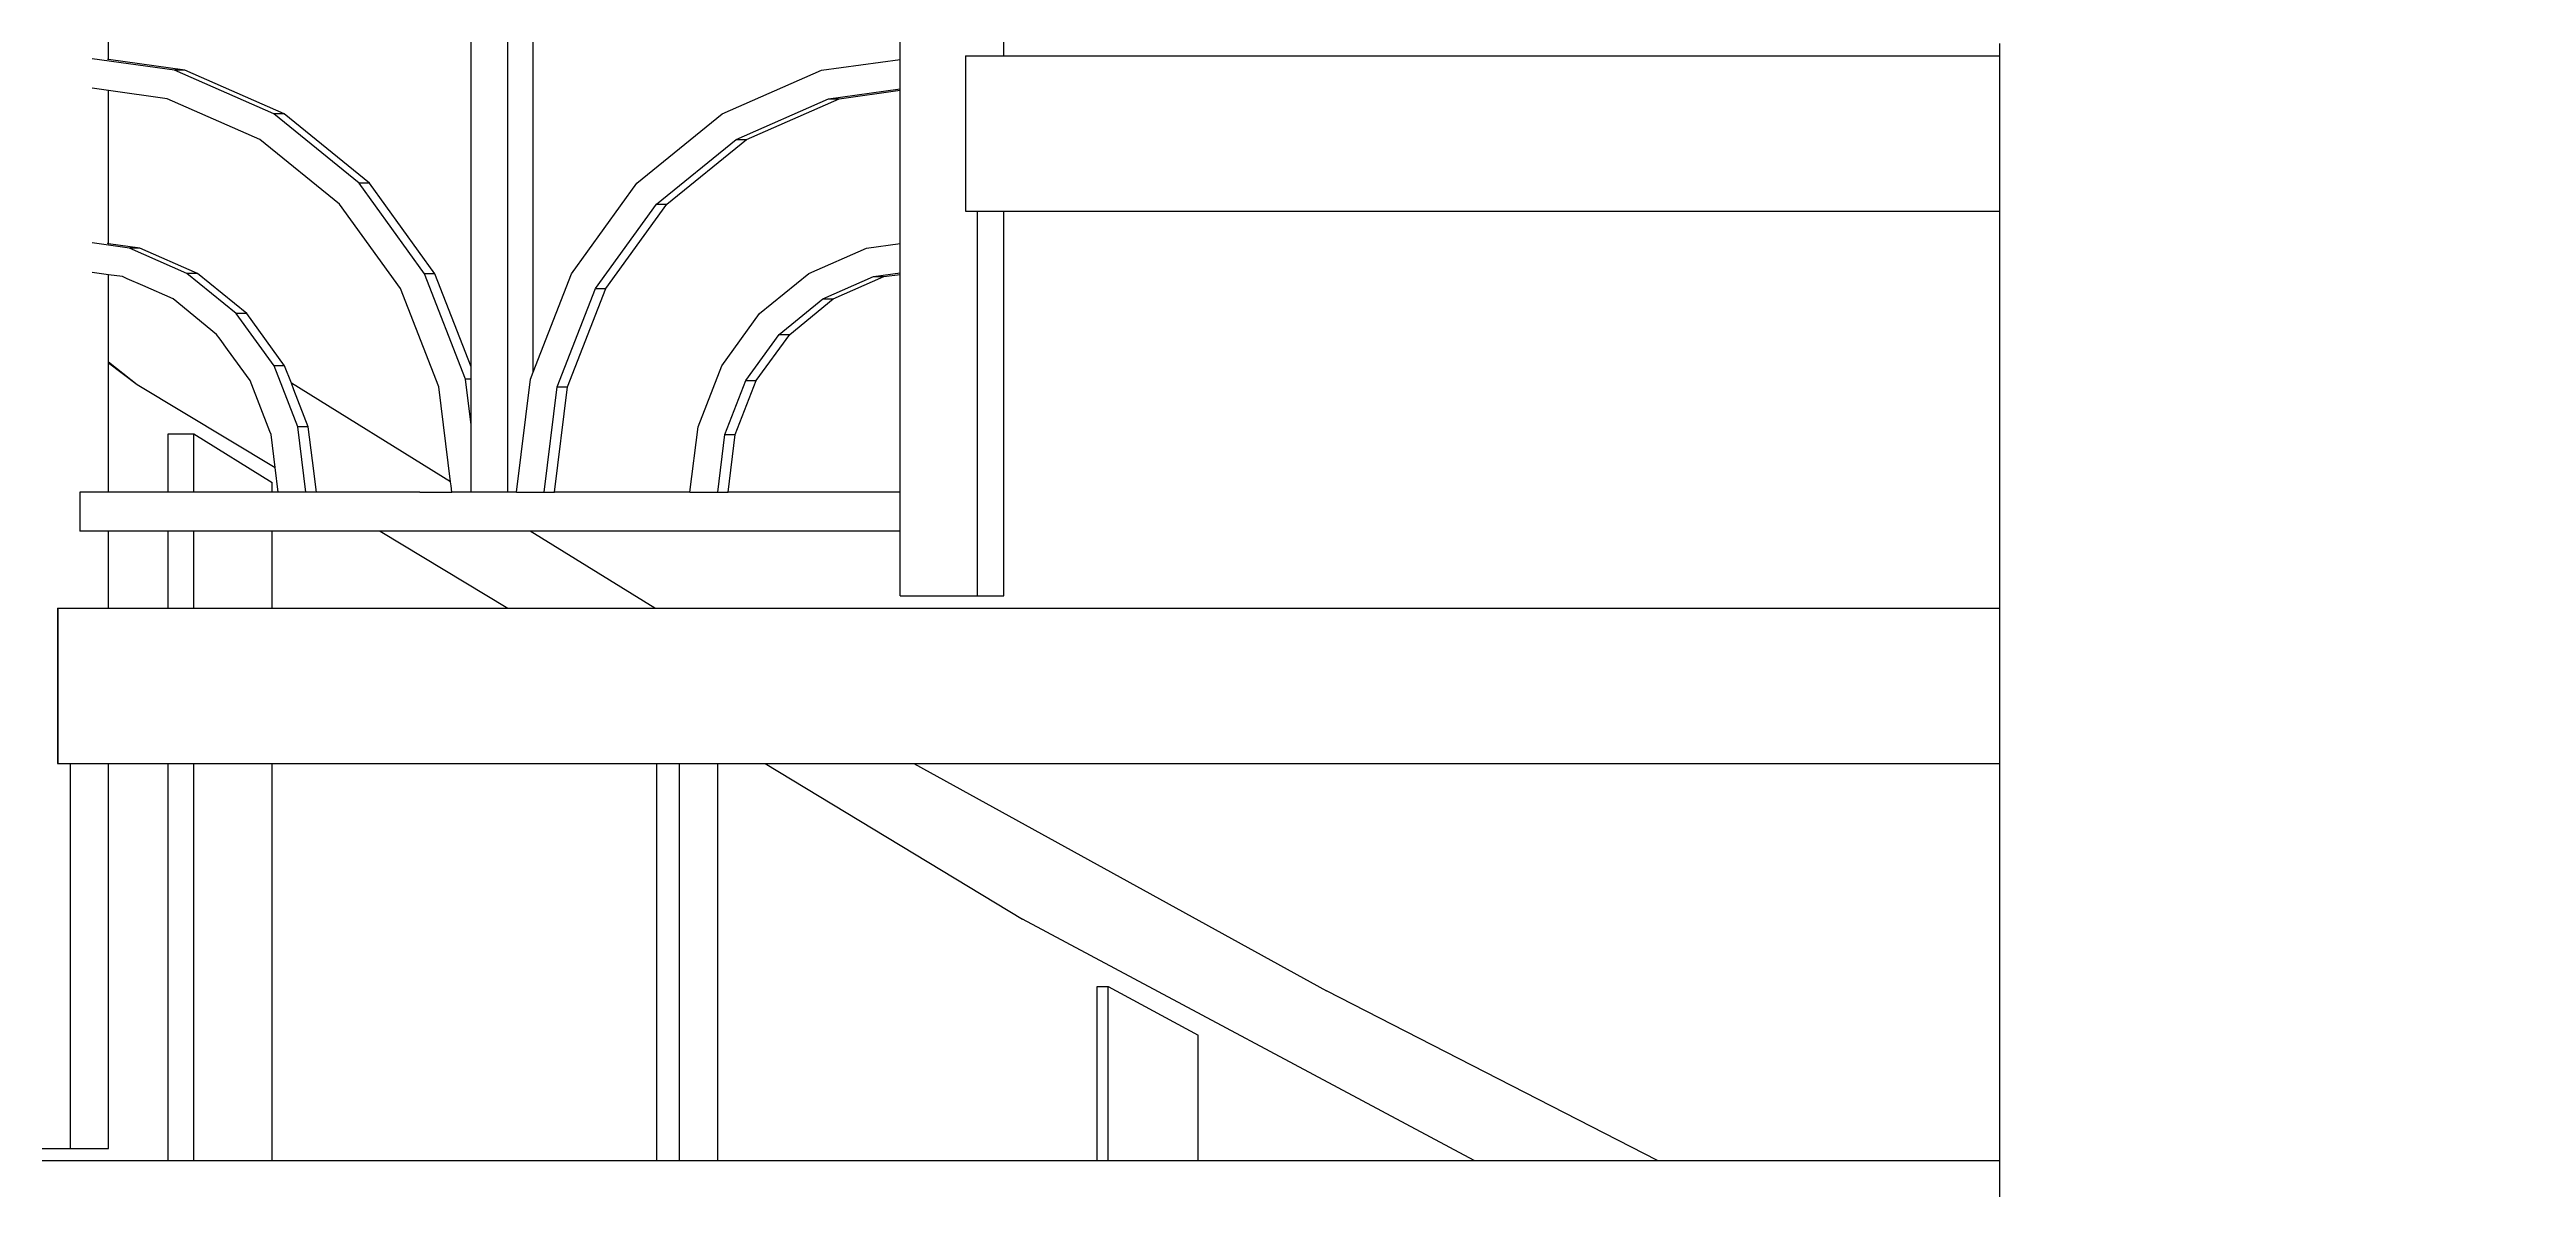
# Model space of a CAD drawing. Header units: millimetres. Extents: x 173236 to 801264, y -94969 to 615039.
# Drawn here: x 549455 to 550183, y -3039 to -2704 of the extents above; entities that cross this region are included whole.
import ezdxf

# ---------------------------------------------------------------- set-up
doc = ezdxf.new("R2010")
doc.units = ezdxf.units.MM
doc.header["$MEASUREMENT"] = 0
doc.header["$PDMODE"] = 2
for name, color, linetype in [('VOX-A-ANNO-DIMS', 160, 'Continuous'), ('VOX-A-STAIRS-STEPS', 140, 'Continuous'), ('VOX-A-WALL-PATT', 233, 'Continuous')]:
    doc.layers.add(name, color=color, linetype=linetype)
doc.styles.add('1.5 mm Rotis Annotative', font='', dxfattribs={"height": 1.5})
doc.styles.get('1.5 mm Rotis Annotative').set_extended_font_data('Rotis Sans Serif')
doc.dimstyles.new('1.5 mm Rotis Annotative', dxfattribs={"dimtxt": 1.5, "dimasz": 1, "dimexe": 1.5, "dimexo": 0, "dimgap": 1, "dimtad": 1, "dimdec": 0, "dimrnd": 5, "dimzin": 0, "dimdsep": 46, "dimtxsty": '1.5 mm Rotis Annotative', "dimblk": 'ARCHTICK', "dimcen": 0.09, "dimdle": 1, "dimadec": 0, "dimazin": 0, "dimtfac": 1, "dimtdec": 0, "dimtofl": 0, "dimtmove": 1, "dimatfit": 3, "dimfxl": 2, "dimfxlon": 1, "dimtolj": 1, "dimtzin": 0, "dimarcsym": 0})

# ---------------------------------------------------------------- blocks, each defined once
blk = doc.blocks.new('SS')
at = {"layer": 'VOX-A-WALL-PATT'}
for p, q in [((292884.96, -1604.9), (292884.96, -726.23)), ((292772.59, -1480.91), (292772.59, -1226.77)), ((292999.47, -1480.97), (292999.47, -1233.03)), ((292895.48, -1569.04), (292895.48, -1311.76)), ((292877.78, -1570.57), (292877.78, -1314.38)), ((292742.83, -1479.86), (292742.83, -1457.77)), ((292457.42, -1476.37), (292457.42, -1682.66)), ((292533.15, -1479.86), (292457.42, -1479.86)), ((292593.31, -1479.86), (292533.15, -1479.86)), ((292695.67, -1479.86), (292593.31, -1479.86)), ((292742.83, -1479.86), (292695.67, -1479.86)), ((292750.36, -1479.86), (292742.83, -1479.86)), ((292753.19, -1479.86), (292750.36, -1479.86)), ((292753.8, -1479.86), (292753.19, -1479.86)), ((292753.8, -1479.86), (292753.8, -1524.37)), ((292795.11, -1484.05), (292772.59, -1480.91)), ((292772.59, -1489.35), (292772.59, -1480.91)), ((292977.56, -1484.05), (292999.47, -1480.97)), ((292980.55, -1484.05), (293004.14, -1480.76)), ((292999.47, -1480.97), (292999.73, -1480.96)), ((292793.05, -1492.21), (292772.59, -1489.35)), ((292772.59, -1489.77), (292772.59, -1489.35)), ((292790.06, -1492.21), (292772.59, -1489.77)), ((292772.59, -1533.67), (292772.59, -1489.77)), ((292823.57, -1496.55), (292795.11, -1484.05)), ((292949.1, -1496.55), (292977.56, -1484.05)), ((292952.09, -1496.55), (292980.55, -1484.05)), ((292977.56, -1484.05), (292980.55, -1484.05)), ((292982.61, -1492.21), (292999.47, -1489.85)), ((292999.47, -1489.85), (293004.14, -1489.2)), ((292999.47, -1533.73), (292999.47, -1489.85)), ((292816.6, -1503.86), (292790.06, -1492.21)), ((292793.05, -1492.21), (292790.06, -1492.21)), ((292819.58, -1503.86), (292793.05, -1492.21)), ((292848, -1516.43), (292823.57, -1496.55)), ((292924.66, -1516.43), (292949.1, -1496.55)), ((292927.65, -1516.43), (292952.09, -1496.55)), ((292949.1, -1496.55), (292952.09, -1496.55)), ((292956.07, -1503.86), (292982.61, -1492.21)), ((292839.39, -1522.4), (292816.6, -1503.86)), ((292819.58, -1503.86), (292816.6, -1503.86)), ((292842.37, -1522.4), (292819.58, -1503.86)), ((292933.28, -1522.4), (292956.07, -1503.86)), ((292866.76, -1542.34), (292848, -1516.43)), ((292905.91, -1542.34), (292924.66, -1516.43)), ((292908.9, -1542.34), (292927.65, -1516.43)), ((292924.66, -1516.43), (292927.65, -1516.43)), ((292533.15, -1524.37), (292457.42, -1524.37)), ((292593.31, -1524.37), (292533.15, -1524.37)), ((292695.67, -1524.37), (292593.31, -1524.37)), ((292742.83, -1524.37), (292695.67, -1524.37)), ((292742.83, -1634.66), (292742.83, -1524.37)), ((292750.36, -1524.37), (292742.83, -1524.37)), ((292750.36, -1634.66), (292750.36, -1524.37)), ((292753.19, -1524.37), (292750.36, -1524.37)), ((292753.8, -1524.37), (292753.19, -1524.37)), ((292856.87, -1546.57), (292839.39, -1522.4)), ((292842.37, -1522.4), (292839.39, -1522.4)), ((292859.86, -1546.57), (292842.37, -1522.4)), ((292915.79, -1546.57), (292933.28, -1522.4)), ((292782.23, -1535.01), (292772.59, -1533.67)), ((292772.59, -1542.11), (292772.59, -1533.67)), ((292798.69, -1542.24), (292782.23, -1535.01)), ((292973.98, -1542.24), (292990.44, -1535.01)), ((292976.97, -1542.24), (292993.43, -1535.01)), ((292990.44, -1535.01), (292999.47, -1533.73)), ((292990.44, -1535.01), (292993.43, -1535.01)), ((292993.43, -1535.01), (293004.14, -1533.52)), ((292999.47, -1533.73), (292999.73, -1533.72)), ((292780.17, -1543.17), (292772.59, -1542.11)), ((292772.59, -1542.53), (292772.59, -1542.11)), ((292777.18, -1543.17), (292772.59, -1542.53)), ((292772.59, -1604.9), (292772.59, -1542.53)), ((292780.17, -1543.17), (292777.18, -1543.17)), ((292791.72, -1549.55), (292777.18, -1543.17)), ((292794.7, -1549.55), (292780.17, -1543.17)), ((292812.82, -1553.74), (292798.69, -1542.24)), ((292867.87, -1574.7), (292856.87, -1546.57)), ((292859.86, -1546.57), (292856.87, -1546.57)), ((292870.85, -1574.7), (292859.86, -1546.57)), ((292877.78, -1570.57), (292866.76, -1542.34)), ((292895.48, -1569.04), (292905.91, -1542.34)), ((292897.11, -1572.52), (292908.9, -1542.34)), ((292904.8, -1574.7), (292915.79, -1546.57)), ((292905.91, -1542.34), (292908.9, -1542.34)), ((292959.85, -1553.74), (292973.98, -1542.24)), ((292962.84, -1553.74), (292976.97, -1542.24)), ((292973.98, -1542.24), (292976.97, -1542.24)), ((292980.95, -1549.55), (292989.65, -1545.73)), ((292989.65, -1545.73), (292994.12, -1543.77)), ((292994.12, -1543.77), (292995.49, -1543.17)), ((292995.49, -1543.17), (292999.47, -1542.61)), ((292999.47, -1542.61), (293004.14, -1541.96)), ((292999.47, -1556.17), (292999.47, -1542.61)), ((292794.7, -1549.55), (292791.72, -1549.55)), ((292804.2, -1559.71), (292791.72, -1549.55)), ((292807.19, -1559.71), (292794.7, -1549.55)), ((292823.66, -1568.72), (292812.82, -1553.74)), ((292949, -1568.72), (292959.85, -1553.74)), ((292951.99, -1568.72), (292962.84, -1553.74)), ((292959.85, -1553.74), (292962.84, -1553.74)), ((292968.47, -1559.71), (292980.95, -1549.55)), ((292807.19, -1559.71), (292804.2, -1559.71)), ((292813.78, -1572.95), (292804.2, -1559.71)), ((292816.77, -1572.95), (292807.19, -1559.71)), ((292965.33, -1564.05), (292967.45, -1561.11)), ((292967.45, -1561.11), (292968.47, -1559.71)), ((292999.47, -1567.55), (292999.47, -1556.17)), ((292830.48, -1586.17), (292823.66, -1568.72)), ((292945.18, -1586.17), (292951.99, -1568.72)), ((292947.05, -1573.73), (292949, -1568.72)), ((292949, -1568.72), (292951.99, -1568.72)), ((292958.89, -1572.95), (292965.33, -1564.05)), ((292999.47, -1567.55), (292991.21, -1574.03)), ((292999.47, -1567.91), (292991.21, -1574.03)), ((292999.47, -1567.91), (292999.47, -1567.55)), ((292999.47, -1604.9), (292999.47, -1567.91)), ((292816.77, -1572.95), (292813.78, -1572.95)), ((292819.8, -1588.36), (292813.78, -1572.95)), ((292822.79, -1588.36), (292816.77, -1572.95)), ((292871.61, -1604.9), (292867.87, -1574.7)), ((292870.85, -1574.7), (292867.87, -1574.7)), ((292874.6, -1604.9), (292870.85, -1574.7)), ((292878.54, -1572.52), (292877.78, -1570.57)), ((292882.56, -1604.9), (292878.54, -1572.52)), ((292895.48, -1572.52), (292895.48, -1569.04)), ((292895.48, -1585.64), (292897.11, -1572.52)), ((292895.48, -1572.52), (292897.11, -1572.52)), ((292895.48, -1585.64), (292895.48, -1572.52)), ((292901.42, -1601.96), (292947.05, -1573.73)), ((292901.42, -1601.96), (292904.8, -1574.7)), ((292942.19, -1586.17), (292946.3, -1575.64)), ((292946.3, -1575.64), (292947.05, -1573.73)), ((292991.21, -1574.03), (292951.68, -1597.89)), ((292953.18, -1587.56), (292958.89, -1572.95)), ((292821.85, -1604.9), (292819.8, -1588.36)), ((292822.79, -1588.36), (292819.8, -1588.36)), ((292824.84, -1604.9), (292822.79, -1588.36)), ((292832.8, -1604.9), (292830.48, -1586.17)), ((292895.48, -1604.9), (292895.48, -1585.64)), ((292940.99, -1595.83), (292942.19, -1586.17)), ((292942.19, -1586.17), (292945.18, -1586.17)), ((292942.85, -1604.9), (292945.18, -1586.17)), ((292951.68, -1597.89), (292952.87, -1588.36)), ((292974.99, -1588.24), (292952.56, -1602.19)), ((292952.87, -1588.36), (292953.18, -1587.56)), ((292982.36, -1588.24), (292974.99, -1588.24)), ((292974.99, -1604.9), (292974.99, -1588.24)), ((292982.36, -1604.9), (292982.36, -1588.24)), ((292939.86, -1604.9), (292940.99, -1595.83)), ((292901.05, -1604.9), (292901.28, -1603.07)), ((292901.28, -1603.07), (292901.42, -1601.96)), ((292950.81, -1604.9), (292951.68, -1597.89)), ((292952.56, -1604.9), (292952.56, -1602.19)), ((292772.59, -1616.06), (292772.59, -1604.9)), ((292772.59, -1604.9), (292821.85, -1604.9)), ((292824.84, -1604.9), (292821.85, -1604.9)), ((292832.8, -1604.9), (292824.84, -1604.9)), ((292832.8, -1604.9), (292871.61, -1604.9)), ((292874.6, -1604.9), (292871.61, -1604.9)), ((292882.56, -1604.9), (292874.6, -1604.9)), ((292882.56, -1604.9), (292884.96, -1604.9)), ((292884.96, -1604.9), (292895.48, -1604.9)), ((292895.48, -1604.9), (292901.05, -1604.9)), ((292910.24, -1604.9), (292901.05, -1604.9)), ((292910.24, -1604.9), (292927.61, -1604.9)), ((292927.61, -1604.9), (292939.86, -1604.9)), ((292939.86, -1604.9), (292942.85, -1604.9)), ((292942.85, -1604.9), (292950.81, -1604.9)), ((292950.81, -1604.9), (292952.56, -1604.9)), ((292952.56, -1604.9), (292974.99, -1604.9)), ((292974.99, -1604.9), (292982.36, -1604.9)), ((292982.36, -1604.9), (292999.47, -1604.9)), ((292999.47, -1604.9), (293007.67, -1604.9)), ((293007.67, -1604.9), (293007.67, -1616.06)), ((292772.59, -1634.66), (292772.59, -1616.06)), ((292772.59, -1616.06), (292878.62, -1616.06)), ((292842.9, -1638.15), (292878.62, -1616.06)), ((292878.62, -1616.06), (292879.97, -1616.06)), ((292879.97, -1616.06), (292889.87, -1616.06)), ((292921.59, -1616.06), (292885, -1638.15)), ((292889.87, -1616.06), (292890.49, -1616.06)), ((292890.49, -1616.06), (292909.6, -1616.06)), ((292909.6, -1616.06), (292921.59, -1616.06)), ((292921.59, -1616.06), (292952.56, -1616.06)), ((292952.56, -1638.15), (292952.56, -1616.06)), ((292952.56, -1616.06), (292974.99, -1616.06)), ((292974.99, -1638.15), (292974.99, -1616.06)), ((292974.99, -1616.06), (292982.36, -1616.06)), ((292982.36, -1638.15), (292982.36, -1616.06)), ((292982.36, -1616.06), (292999.47, -1616.06)), ((292999.47, -1638.15), (292999.47, -1616.06)), ((292999.47, -1616.06), (293007.67, -1616.06)), ((292521.37, -1638.15), (292457.42, -1638.15)), ((292709.74, -1638.15), (292521.37, -1638.15)), ((292710.71, -1638.15), (292709.74, -1638.15)), ((292717.55, -1638.15), (292710.71, -1638.15)), ((292729.01, -1638.15), (292717.55, -1638.15)), ((292729.89, -1638.15), (292729.01, -1638.15)), ((292827.19, -1638.15), (292729.89, -1638.15)), ((292750.36, -1634.66), (292742.83, -1634.66)), ((292772.59, -1634.66), (292750.36, -1634.66)), ((292842.9, -1638.15), (292827.19, -1638.15)), ((292843.71, -1638.15), (292842.9, -1638.15)), ((292849.65, -1638.15), (292843.71, -1638.15)), ((292851.39, -1638.15), (292849.65, -1638.15)), ((292869.88, -1638.15), (292851.39, -1638.15)), ((292880.98, -1638.15), (292869.88, -1638.15)), ((292885, -1638.15), (292880.98, -1638.15)), ((292952.56, -1638.15), (292885, -1638.15)), ((292966.1, -1638.15), (292952.56, -1638.15)), ((292974.99, -1638.15), (292966.1, -1638.15)), ((292982.36, -1638.15), (292974.99, -1638.15)), ((292999.47, -1638.15), (292982.36, -1638.15)), ((293010.38, -1638.15), (292999.47, -1638.15)), ((293013.93, -1638.15), (293010.38, -1638.15)), ((293014.04, -1638.15), (293013.93, -1638.15)), ((293013.93, -1638.15), (293013.93, -1682.66)), ((293014.04, -1638.15), (293014.04, -1682.66)), ((292457.42, -1682.66), (292457.42, -1840.96)), ((292521.37, -1682.66), (292457.42, -1682.66)), ((292709.74, -1682.66), (292521.37, -1682.66)), ((292768.66, -1682.66), (292650.34, -1747.82)), ((292710.71, -1682.66), (292709.74, -1682.66)), ((292717.55, -1682.66), (292710.71, -1682.66)), ((292729.01, -1682.66), (292717.55, -1682.66)), ((292729.89, -1682.66), (292729.01, -1682.66)), ((292768.66, -1682.66), (292729.89, -1682.66)), ((292811.27, -1682.66), (292737.48, -1727.21)), ((292772.27, -1682.66), (292768.66, -1682.66)), ((292789.86, -1682.66), (292772.27, -1682.66)), ((292811.27, -1682.66), (292789.86, -1682.66)), ((292824.84, -1682.66), (292811.27, -1682.66)), ((292824.84, -1796.44), (292824.84, -1682.66)), ((292827.19, -1682.66), (292824.84, -1682.66)), ((292835.75, -1682.66), (292827.19, -1682.66)), ((292835.75, -1796.44), (292835.75, -1682.66)), ((292842.33, -1682.66), (292835.75, -1682.66)), ((292842.33, -1796.44), (292842.33, -1682.66)), ((292880.98, -1682.66), (292842.33, -1682.66)), ((292952.56, -1682.66), (292880.98, -1682.66)), ((292952.56, -1796.44), (292952.56, -1682.66)), ((292966.1, -1682.66), (292952.56, -1682.66)), ((292974.99, -1682.66), (292966.1, -1682.66)), ((292974.99, -1796.44), (292974.99, -1682.66)), ((292982.36, -1682.66), (292974.99, -1682.66)), ((292982.36, -1796.44), (292982.36, -1682.66)), ((292999.47, -1682.66), (292982.36, -1682.66)), ((292999.47, -1792.95), (292999.47, -1682.66)), ((293010.38, -1682.66), (292999.47, -1682.66)), ((293010.38, -1792.95), (293010.38, -1682.66)), ((293013.93, -1682.66), (293010.38, -1682.66)), ((293014.04, -1682.66), (293013.93, -1682.66)), ((292608.05, -1796.44), (292737.48, -1727.21)), ((292555.44, -1796.44), (292650.34, -1747.82)), ((292712.94, -1746.53), (292687.11, -1760.48)), ((292716.09, -1746.53), (292712.94, -1746.53)), ((292712.94, -1796.44), (292712.94, -1746.53)), ((292716.09, -1796.44), (292716.09, -1746.53)), ((292687.11, -1796.44), (292687.11, -1760.48)), ((293010.38, -1792.95), (292999.47, -1792.95)), ((293020.86, -1792.95), (293010.38, -1792.95)), ((292555.44, -1796.44), (292457.42, -1796.44)), ((292556.98, -1796.44), (292555.44, -1796.44)), ((292575.94, -1796.44), (292556.98, -1796.44)), ((292595.41, -1796.44), (292575.94, -1796.44)), ((292608.05, -1796.44), (292595.41, -1796.44)), ((292649.15, -1796.44), (292608.05, -1796.44)), ((292687.11, -1796.44), (292649.15, -1796.44)), ((292712.94, -1796.44), (292687.11, -1796.44)), ((292716.09, -1796.44), (292712.94, -1796.44)), ((292824.84, -1796.44), (292716.09, -1796.44)), ((292835.75, -1796.44), (292824.84, -1796.44)), ((292842.33, -1796.44), (292835.75, -1796.44)), ((292952.56, -1796.44), (292842.33, -1796.44)), ((292963.15, -1796.44), (292952.56, -1796.44)), ((292964.56, -1796.44), (292963.15, -1796.44)), ((292974.99, -1796.44), (292964.56, -1796.44)), ((292975.97, -1796.44), (292974.99, -1796.44)), ((292982.36, -1796.44), (292975.97, -1796.44)), ((292994.77, -1796.44), (292982.36, -1796.44)), ((292995.7, -1796.44), (292994.77, -1796.44)), ((293018.67, -1796.44), (292995.7, -1796.44))]:
    blk.add_line(p, q, dxfattribs=at)
blk = doc.blocks.new('_ArchTick')
at = {"color": 0, "linetype": 'ByBlock', "const_width": 0.15}
blk.add_lwpolyline([(-0.5, -0.5), (0.5, 0.5)], dxfattribs=at)
blk = doc.blocks.new('*D661')
at = {"layer": 'Defpoints', "color": 0, "transparency": 16777216}
for p in [(537437.71, -1723.82), (553695.97, -1723.82), (547999.44, -4473.82)]:
    blk.add_point(p, dxfattribs=at)
at = {"layer": 'VOX-A-ANNO-DIMS', "color": 0, "lineweight": -2, "transparency": 16777216}
for p, q in [((537437.71, -4573.82), (537437.71, -1623.82)), ((537637.71, -1723.82), (537287.71, -1723.82)), ((537637.71, -4473.82), (537287.71, -4473.82))]:
    blk.add_line(p, q, dxfattribs=at)
at = {"layer": 'VOX-A-ANNO-DIMS', "color": 0, "lineweight": -2, "transparency": 16777216, "xscale": 100, "yscale": 100, "zscale": 100}
for p, rotation in [((537437.71, -1723.82), 90), ((537437.71, -4473.82), 270)]:
    blk.add_blockref('_ArchTick', p, dxfattribs=dict(at, rotation=rotation))
at = {"layer": 'VOX-A-ANNO-DIMS', "color": 0, "transparency": 16777216, "insert": (537261.51, -3098.82), "char_height": 150, "attachment_point": 5, "rotation": 90, "style": '1.5 mm Rotis Annotative'}
blk.add_mtext('\\A1;2750', dxfattribs=at)
blk = doc.blocks.new('*D665')
at = {"layer": 'Defpoints', "color": 0, "transparency": 16777216}
for p in [(641539.18, 61543.32), (642299.94, 61543.32), (642299.94, 61417.89), (536630.73, -523.82), (560469.09, -523.82), (547516.89, -20473.82)]:
    blk.add_point(p, dxfattribs=at)
at = {"layer": 'VOX-A-ANNO-DIMS', "color": 0, "lineweight": -2, "transparency": 16777216}
for p, q in [((641539.18, 61543.32), (641539.18, 61267.89)), ((642299.94, 61543.32), (642299.94, 61267.89)), ((641439.18, 61417.89), (642399.94, 61417.89)), ((536630.73, -20573.82), (536630.73, -423.82)), ((536830.73, -523.82), (536480.73, -523.82)), ((536830.73, -20473.82), (536480.73, -20473.82))]:
    blk.add_line(p, q, dxfattribs=at)
at = {"layer": 'VOX-A-ANNO-DIMS', "color": 0, "lineweight": -2, "transparency": 16777216, "xscale": 100, "yscale": 100, "zscale": 100}
for p, rotation in [((641539.18, 61417.89), 180), ((536630.73, -523.82), 90), ((536630.73, -20473.82), 270)]:
    blk.add_blockref('_ArchTick', p, dxfattribs=dict(at, rotation=rotation))
blk.add_blockref('_ArchTick', (642299.94, 61417.89), dxfattribs=at)
at = {"layer": 'VOX-A-ANNO-DIMS', "color": 0, "transparency": 16777216, "insert": (641919.56, 61594.09), "char_height": 150, "attachment_point": 5, "style": '1.5 mm Rotis Annotative'}
blk.add_mtext('\\A1;760', dxfattribs=at)
at = {"layer": 'VOX-A-ANNO-DIMS', "color": 0, "transparency": 16777216, "insert": (536454.54, -10498.82), "char_height": 150, "attachment_point": 5, "rotation": 90, "style": '1.5 mm Rotis Annotative'}
blk.add_mtext('\\A1;19950', dxfattribs=at)

msp = doc.modelspace()

# ---------------------------------------------------------------- block references
at = {"layer": 'VOX-A-STAIRS-STEPS', "xscale": -1.024232788984593, "yscale": 1.024232788984593, "zscale": 1.024232788984593}
msp.add_blockref('SS', (849572.41, -1190.1), dxfattribs=at)

# ---------------------------------------------------------------- dimensions: what is measured, and where the dimension line sits
at = {"layer": 'VOX-A-ANNO-DIMS'}
for base, p1, p2, picture, middle in [((536630.73, -523.82), (547516.89, -20473.82), (560469.09, -523.82), '*D665', (536454.54, -10498.82)), ((537437.71, -1723.82), (547999.44, -4473.82), (553695.97, -1723.82), '*D661', (537261.51, -3098.82))]:
    dim = msp.add_linear_dim(base=base, p1=p1, p2=p2, angle=270, dimstyle='1.5 mm Rotis Annotative', dxfattribs=at)
    dim.commit()
    dim.dimension.update_dxf_attribs({"geometry": picture, "text_midpoint": middle})

doc.saveas('drawing.dxf')
